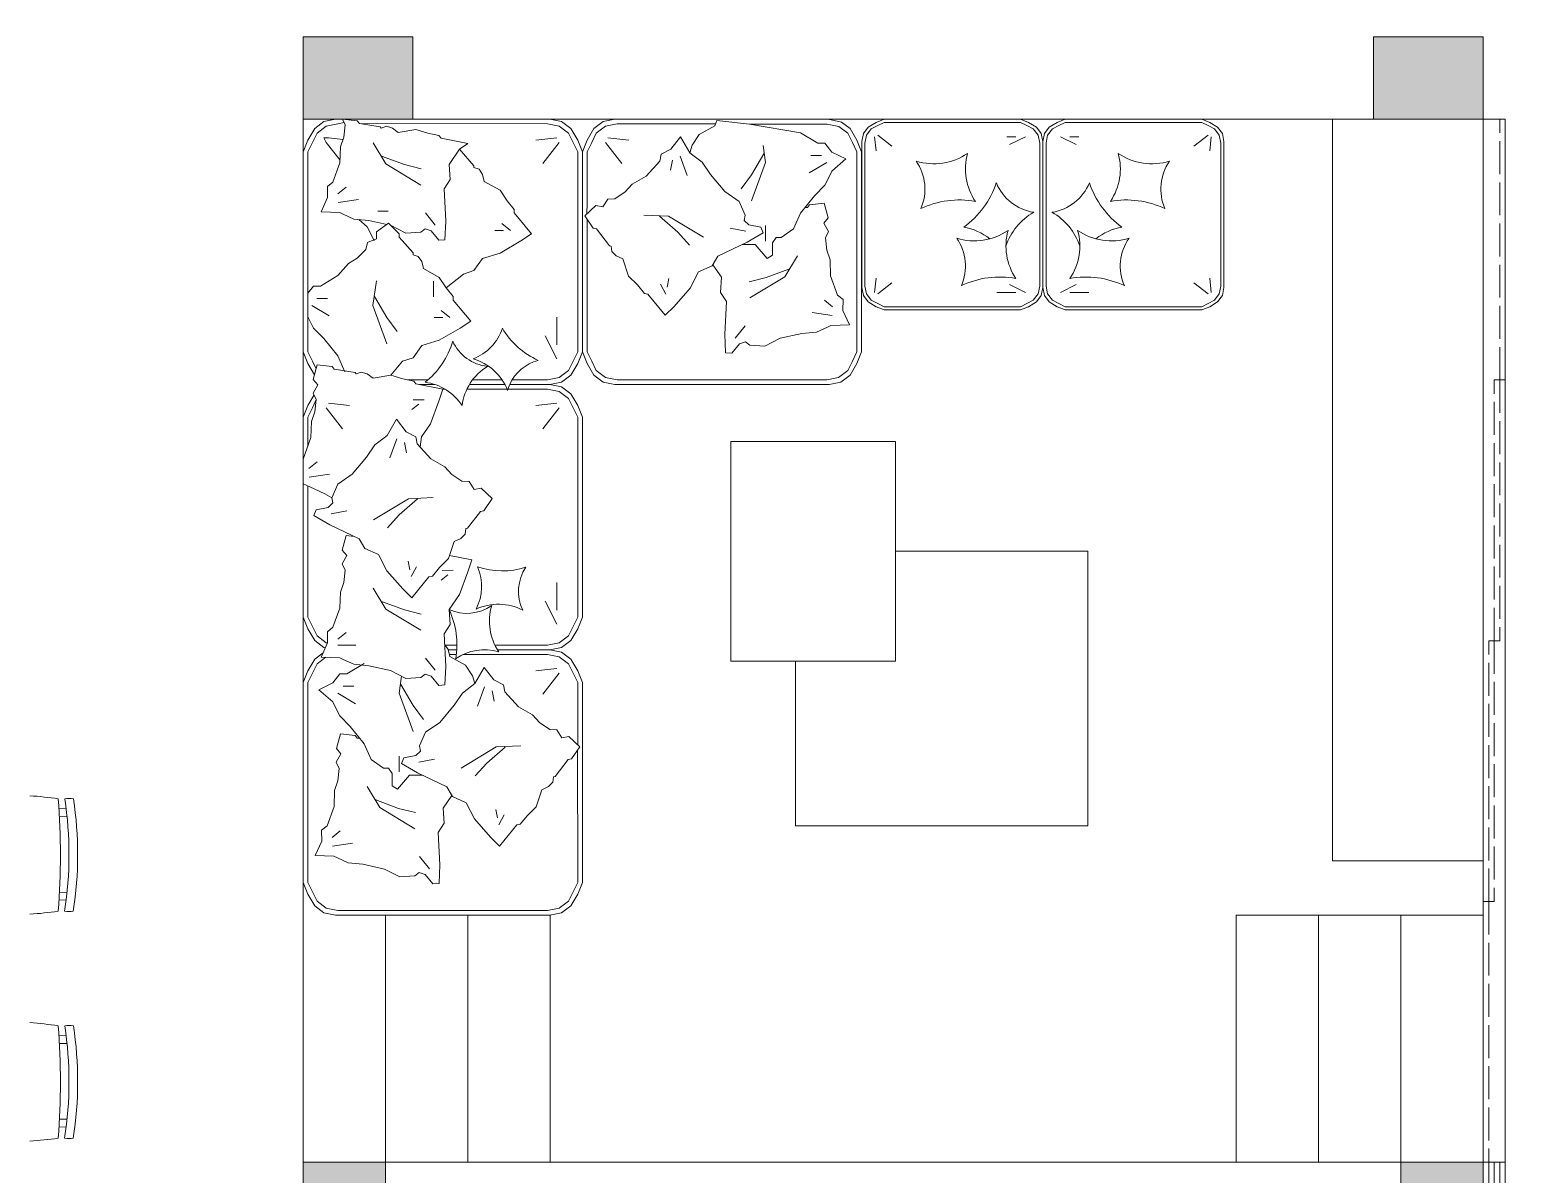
# Model space of a CAD drawing. Header units: millimetres. Extents: x 23333 to 28359, y 14545 to 18213.
# Drawn here: x 24257 to 24803, y 16963 to 17380 of the extents above; entities that cross this region are included whole.
import ezdxf

# ---------------------------------------------------------------- set-up
doc = ezdxf.new("R2010")
doc.units = ezdxf.units.MM
doc.linetypes.add('ACAD_ISO02W100', pattern=[15, 12, -3])
for name, color, linetype, lineweight in [('A-FURN', 9, 'Continuous', 13), ('PROIEZIONI_finissime_fine lines', 251, 'Continuous', 5), ('vetro', 140, 'Continuous', 15), ('Wall', 7, 'Continuous', 20)]:
    doc.layers.add(name, color=color, linetype=linetype, lineweight=lineweight)

msp = doc.modelspace()

# ---------------------------------------------------------------- hatches: boundary and pattern name
at = {"layer": 'Wall', "true_color": 0x636466}
h = msp.add_hatch(color=251, dxfattribs=at)
h.dxf.hatch_style = 1
h.paths.add_polyline_path([(23986.52, 17592.56), (24115.87, 17592.56), (24115.87, 17622.19), (23956.52, 17622.56), (23956.52, 17372.56), (23986.52, 17385.13)])
h.paths.add_polyline_path([(24553.23, 17622.43), (24275.88, 17622.19), (24275.88, 17609.01), (24275.87, 17592.56), (24481.91, 17592.56)])
h.paths.add_polyline_path([(25106.52, 17622.56), (24708.9, 17622.56), (24637.25, 17592.56), (24694.25, 17592.56), (24694.25, 17592.56), (24697.25, 17592.56), (24754.25, 17592.56), (24754.25, 17592.56), (24757.25, 17592.56), (24784.25, 17592.56), (24784.25, 17592.56), (24787.25, 17592.56), (24934.25, 17592.56), (24934.25, 17592.56), (24937.25, 17592.56), (25076.52, 17592.56), (25076.52, 17502.56), (25076.52, 17490.06), (25086.52, 17490.06), (25086.52, 17575.06), (25096.52, 17575.06), (25096.52, 17490.06), (25106.52, 17490.06)])
h.paths.add_polyline_path([(24861.52, 17592.56), (24851.52, 17592.56), (24851.52, 17527.73), (24861.52, 17527.73)], flags=17)
h.paths.add_polyline_path([(25076.52, 17382.56), (24861.52, 17382.56), (24861.52, 17442.73), (24851.52, 17442.73), (24851.52, 17372.56), (25076.52, 17372.56)])
h.paths.add_polyline_path([(25106.52, 17410.06), (25076.52, 17410.06), (25076.52, 17227.56), (25084.02, 17227.56), (25084.02, 17347.56), (25099.02, 17347.56), (25099.02, 17227.56), (25106.52, 17227.56)])
h.paths.add_polyline_path([(25106.52, 17010.06), (25076.52, 17010.06), (25076.52, 16872.56), (25076.52, 16842.56), (25106.52, 16842.56)])
h.paths.add_polyline_path([(24786.52, 16967.56), (24756.52, 16967.56), (24756.52, 16962.56), (24756.52, 16842.56), (24786.52, 16842.56), (24786.52, 16872.56)])
h.paths.add_polyline_path([(24786.52, 17377.56), (24746.52, 17377.56), (24746.52, 17347.56), (24786.52, 17347.56)])
h.paths.add_polyline_path([(24396.52, 17377.56), (24356.52, 17377.56), (24356.52, 17347.56), (24368.39, 17347.56), (24396.52, 17347.56)])
h.paths.add_polyline_path([(24386.52, 16967.56), (24356.52, 16967.56), (24356.52, 16872.56), (24336.52, 16872.56), (24336.52, 16842.56), (24386.52, 16842.56)])
h.paths.add_polyline_path([(23986.52, 16962.56), (23986.52, 17320.08), (23956.52, 17307.52), (23956.52, 16842.56), (24119.02, 16842.56), (24119.02, 16850.06), (23999.02, 16850.06), (23999.02, 16865.06), (24119.02, 16865.06), (24119.02, 16872.56), (23986.52, 16872.56)])

# ---------------------------------------------------------------- linework, layer by layer
at = {"layer": 'A-FURN'}
for p, q in [((24368.39, 17347.56), (24356.52, 17347.56)), ((24360.76, 17344.17), (24364.15, 17346.72)), ((24364.15, 17346.72), (24368.39, 17347.56)), ((24365, 17345.02), (24369.24, 17345.87)), ((24369.24, 17345.87), (24371.48, 17346.32)), ((24371.87, 17345.48), (24370.89, 17347.56)), ((24370.89, 17347.56), (24376.27, 17347)), ((24371.4, 17341), (24371.87, 17345.48)), ((24376.27, 17347), (24377.07, 17346.01)), ((24377.07, 17346.01), (24384.63, 17344.77)), ((24445.55, 17345.87), (24377.07, 17346.01)), ((24446.4, 17347.56), (24417.44, 17347.56)), ((24449.79, 17345.02), (24445.55, 17345.87)), ((24450.64, 17346.72), (24446.4, 17347.56)), ((24454.03, 17344.17), (24450.64, 17346.72)), ((24462.51, 17344.17), (24465.91, 17346.72)), ((24465.91, 17346.72), (24470.15, 17347.56)), ((24466.75, 17345.02), (24470.99, 17345.87)), ((24470.15, 17347.56), (24489.14, 17347.56)), ((24470.15, 17347.56), (24489.14, 17347.56)), ((24470.99, 17345.87), (24506.73, 17345.82)), ((24489.14, 17347.56), (24507.16, 17347.56)), ((24507.28, 17347.14), (24506.56, 17345.16)), ((24519.14, 17345.81), (24507.28, 17347.14)), ((24513.22, 17347.56), (24547.86, 17347.56)), ((24547.52, 17345.71), (24519.14, 17345.81)), ((24537.75, 17342.61), (24519.14, 17345.81)), ((24551.76, 17344.86), (24547.52, 17345.71)), ((24552.72, 17346.48), (24547.86, 17347.56)), ((24555.79, 17344.17), (24552.72, 17346.48)), ((24565.29, 17346.41), (24562.39, 17344.67)), ((24565.29, 17346.41), (24562.39, 17344.67)), ((24568.18, 17347.56), (24565.29, 17346.41)), ((24568.18, 17347.56), (24565.29, 17346.41)), ((24568.18, 17346.41), (24565.87, 17345.25)), ((24568.18, 17346.41), (24565.87, 17345.25)), ((24617.95, 17347.56), (24568.18, 17347.56)), ((24617.95, 17347.56), (24568.18, 17347.56)), ((24617.95, 17346.41), (24568.18, 17346.41)), ((24617.95, 17346.41), (24568.18, 17346.41)), ((24617.95, 17346.41), (24611.37, 17346.41)), ((24617.95, 17346.41), (24611.37, 17346.41)), ((24620.85, 17346.41), (24617.95, 17347.56)), ((24620.85, 17346.41), (24617.95, 17347.56)), ((24620.27, 17345.25), (24617.95, 17346.41)), ((24620.27, 17345.25), (24617.95, 17346.41)), ((24623.74, 17344.67), (24620.85, 17346.41)), ((24623.74, 17344.67), (24620.85, 17346.41)), ((24628.37, 17344.67), (24631.27, 17346.41)), ((24628.37, 17344.67), (24631.27, 17346.41)), ((24631.27, 17346.41), (24634.16, 17347.56)), ((24631.27, 17346.41), (24634.16, 17347.56)), ((24631.84, 17345.25), (24634.16, 17346.41)), ((24631.84, 17345.25), (24634.16, 17346.41)), ((24634.16, 17347.56), (24683.93, 17347.56)), ((24634.16, 17347.56), (24683.93, 17347.56)), ((24634.16, 17346.41), (24640.75, 17346.41)), ((24634.16, 17346.41), (24683.93, 17346.41)), ((24634.16, 17346.41), (24640.75, 17346.41)), ((24634.16, 17346.41), (24683.93, 17346.41)), ((24683.93, 17347.56), (24686.83, 17346.41)), ((24683.93, 17347.56), (24686.83, 17346.41)), ((24683.93, 17346.41), (24686.25, 17345.25)), ((24683.93, 17346.41), (24686.25, 17345.25)), ((24686.83, 17346.41), (24689.72, 17344.67)), ((24686.83, 17346.41), (24689.72, 17344.67)), ((24786.52, 17347.56), (24731.52, 17347.56)), ((24731.52, 17347.56), (24731.52, 17077.4)), ((24358.22, 17339.93), (24360.76, 17344.17)), ((24359.91, 17339.08), (24361.61, 17342.48)), ((24361.61, 17342.48), (24365, 17345.02)), ((24364.09, 17340.73), (24365.85, 17340.78)), ((24365, 17339.08), (24364.09, 17340.73)), ((24365.85, 17340.78), (24371.11, 17340.2)), ((24370.13, 17337.51), (24371.4, 17341)), ((24384.63, 17344.77), (24385.03, 17344.28)), ((24385.03, 17344.28), (24386.92, 17344.99)), ((24386.92, 17344.99), (24389.11, 17344.3)), ((24389.11, 17344.3), (24391.21, 17342.73)), ((24391.21, 17342.73), (24397.66, 17343.86)), ((24397.66, 17343.86), (24402.04, 17342.5)), ((24402.04, 17342.5), (24406.02, 17341.63)), ((24406.83, 17340.64), (24406.02, 17341.63)), ((24406.83, 17340.64), (24416.58, 17338.72)), ((24448.95, 17340.78), (24441.31, 17339.93)), ((24453.19, 17342.48), (24449.79, 17345.02)), ((24454.88, 17339.08), (24453.19, 17342.48)), ((24456.58, 17339.93), (24454.03, 17344.17)), ((24459.97, 17339.93), (24462.51, 17344.17)), ((24461.67, 17339.08), (24463.36, 17342.48)), ((24463.36, 17342.48), (24466.75, 17345.02)), ((24467.6, 17340.78), (24475.23, 17339.93)), ((24500.83, 17341.98), (24498.29, 17338.16)), ((24506.56, 17345.16), (24500.83, 17341.98)), ((24544.11, 17338.79), (24537.75, 17342.61)), ((24554.94, 17342.48), (24551.76, 17344.86)), ((24556.64, 17339.08), (24554.94, 17342.48)), ((24558.33, 17339.93), (24555.79, 17344.17)), ((24560.66, 17342.36), (24560.08, 17339.46)), ((24560.66, 17342.36), (24560.08, 17339.46)), ((24562.39, 17344.67), (24560.66, 17342.36)), ((24562.39, 17344.67), (24560.66, 17342.36)), ((24561.81, 17341.78), (24561.23, 17338.88)), ((24561.81, 17341.78), (24561.23, 17338.88)), ((24563.55, 17344.09), (24561.81, 17341.78)), ((24563.55, 17344.09), (24561.81, 17341.78)), ((24565.87, 17345.25), (24563.55, 17344.09)), ((24565.87, 17345.25), (24563.55, 17344.09)), ((24564.71, 17341.2), (24565.29, 17335.99)), ((24564.71, 17341.2), (24565.29, 17335.99)), ((24565.87, 17341.78), (24571.07, 17337.73)), ((24565.87, 17341.78), (24571.07, 17337.73)), ((24616.22, 17341.2), (24612.93, 17341.2)), ((24616.22, 17341.2), (24612.93, 17341.2)), ((24619.69, 17341.2), (24613.9, 17338.3)), ((24619.69, 17341.2), (24613.9, 17338.3)), ((24622.58, 17344.09), (24620.27, 17345.25)), ((24622.58, 17344.09), (24620.27, 17345.25)), ((24624.32, 17341.78), (24622.58, 17344.09)), ((24624.32, 17341.78), (24622.58, 17344.09)), ((24625.48, 17342.36), (24623.74, 17344.67)), ((24625.48, 17342.36), (24623.74, 17344.67)), ((24624.9, 17338.88), (24624.32, 17341.78)), ((24624.9, 17338.88), (24624.32, 17341.78)), ((24625.48, 17342.36), (24626.06, 17339.46)), ((24625.48, 17342.36), (24626.06, 17339.46)), ((24626.63, 17342.36), (24626.06, 17339.46)), ((24626.63, 17342.36), (24626.06, 17339.46)), ((24626.63, 17342.36), (24628.37, 17344.67)), ((24626.63, 17342.36), (24628.37, 17344.67)), ((24627.21, 17338.88), (24627.79, 17341.78)), ((24627.21, 17338.88), (24627.79, 17341.78)), ((24627.79, 17341.78), (24629.53, 17344.09)), ((24627.79, 17341.78), (24629.53, 17344.09)), ((24629.53, 17344.09), (24631.84, 17345.25)), ((24629.53, 17344.09), (24631.84, 17345.25)), ((24632.42, 17341.2), (24638.21, 17338.3)), ((24632.42, 17341.2), (24638.21, 17338.3)), ((24635.9, 17341.2), (24639.19, 17341.2)), ((24635.9, 17341.2), (24639.19, 17341.2)), ((24686.25, 17341.78), (24681.04, 17337.73)), ((24686.25, 17341.78), (24681.04, 17337.73)), ((24686.25, 17345.25), (24688.56, 17344.09)), ((24686.25, 17345.25), (24688.56, 17344.09)), ((24687.4, 17341.2), (24686.83, 17335.99)), ((24687.4, 17341.2), (24686.83, 17335.99)), ((24688.56, 17344.09), (24690.3, 17341.78)), ((24688.56, 17344.09), (24690.3, 17341.78)), ((24689.72, 17344.67), (24691.46, 17342.36)), ((24689.72, 17344.67), (24691.46, 17342.36)), ((24690.3, 17341.78), (24690.88, 17338.88)), ((24690.3, 17341.78), (24690.88, 17338.88)), ((24691.46, 17342.36), (24692.03, 17339.46)), ((24356.52, 17335.69), (24358.22, 17339.93)), ((24356.52, 17262.77), (24356.52, 17335.69)), ((24358.22, 17335.69), (24359.91, 17339.08)), ((24358.22, 17262.77), (24358.22, 17335.69)), ((24365, 17339.08), (24370, 17332.66)), ((24369.97, 17331.65), (24370.13, 17337.51)), ((24413.48, 17336.61), (24409.74, 17331.11)), ((24413.48, 17336.61), (24416.58, 17338.72)), ((24413.48, 17336.61), (24418.74, 17330.58)), ((24449.79, 17339.08), (24443.86, 17331.45)), ((24456.58, 17335.69), (24454.88, 17339.08)), ((24458.27, 17335.69), (24456.58, 17339.93)), ((24456.58, 17262.77), (24456.58, 17335.69)), ((24458.27, 17335.69), (24459.97, 17339.93)), ((24458.27, 17262.77), (24458.27, 17335.69)), ((24458.27, 17315.64), (24458.27, 17335.69)), ((24459.97, 17335.69), (24461.67, 17339.08)), ((24459.97, 17317.22), (24459.97, 17335.69)), ((24466.75, 17339.08), (24472.69, 17331.45)), ((24498.29, 17338.16), (24497.43, 17335.34)), ((24546.66, 17338.79), (24544.11, 17338.79)), ((24549.21, 17335.61), (24546.66, 17338.79)), ((24554.3, 17333.07), (24549.21, 17335.61)), ((24558.33, 17335.69), (24556.64, 17339.08)), ((24560.03, 17335.69), (24558.33, 17339.93)), ((24558.33, 17262.77), (24558.33, 17335.69)), ((24560.03, 17262.77), (24560.03, 17335.69)), ((24560.08, 17339.46), (24560.08, 17312.84)), ((24560.08, 17339.46), (24560.08, 17312.84)), ((24561.23, 17338.88), (24561.23, 17312.84)), ((24561.23, 17338.88), (24561.23, 17312.84)), ((24624.9, 17312.84), (24624.9, 17338.88)), ((24624.9, 17312.84), (24624.9, 17338.88)), ((24626.06, 17339.46), (24626.06, 17312.84)), ((24626.06, 17339.46), (24626.06, 17312.84)), ((24626.06, 17339.46), (24626.06, 17312.84)), ((24626.06, 17339.46), (24626.06, 17312.84)), ((24627.21, 17312.84), (24627.21, 17338.88)), ((24627.21, 17312.84), (24627.21, 17338.88)), ((24690.88, 17338.88), (24690.88, 17312.84)), ((24690.88, 17338.88), (24690.88, 17312.84)), ((24692.03, 17339.46), (24692.03, 17286.22)), ((24367.43, 17324.67), (24369.97, 17331.65)), ((24409.74, 17331.11), (24410.07, 17325.65)), ((24418.74, 17330.58), (24418.74, 17329.95)), ((24418.74, 17329.95), (24420.65, 17329.31)), ((24420.65, 17329.31), (24421.92, 17327.4)), ((24491.08, 17332.68), (24490.35, 17328.94)), ((24493.94, 17334.07), (24496.47, 17327.09)), ((24547.3, 17331.79), (24540.93, 17327.97)), ((24545.39, 17334.34), (24541.57, 17334.34)), ((24549.21, 17328.61), (24554.3, 17333.07)), ((24365.45, 17323.07), (24367.43, 17324.67)), ((24410.07, 17325.65), (24407.91, 17322.25)), ((24421.92, 17327.4), (24422.56, 17324.85)), ((24422.56, 17324.85), (24428.28, 17321.67)), ((24546.66, 17323.52), (24548.57, 17327.34)), ((24548.57, 17327.34), (24549.21, 17328.61)), ((24363.13, 17313.81), (24365.48, 17318.99)), ((24365.48, 17318.99), (24365.45, 17323.07)), ((24369.25, 17320.41), (24372.22, 17322.81)), ((24369.37, 17317.23), (24376.72, 17318.27)), ((24407.91, 17322.25), (24408.48, 17310.43)), ((24428.28, 17321.67), (24430.83, 17317.85)), ((24537.75, 17313.33), (24542.84, 17319.7)), ((24542.84, 17319.7), (24546.66, 17323.52)), ((24369.89, 17313.55), (24363.13, 17313.81)), ((24371.19, 17312.97), (24369.89, 17313.55)), ((24375.08, 17311.2), (24371.19, 17312.97)), ((24383.73, 17314.03), (24387.55, 17314.03)), ((24404.71, 17309.01), (24401.11, 17313.46)), ((24430.83, 17317.85), (24433.38, 17314.67)), ((24433.38, 17314.67), (24433.38, 17313.4)), ((24433.38, 17313.4), (24439.74, 17305.76)), ((24458.27, 17316.06), (24458.27, 17267.43)), ((24459.97, 17317.22), (24459.87, 17312.93)), ((24535.2, 17307.6), (24537.75, 17313.33)), ((24540.26, 17315.4), (24539.4, 17315.4)), ((24541.06, 17316.39), (24540.26, 17315.4)), ((24546.43, 17316.95), (24541.06, 17316.39)), ((24547.89, 17311.67), (24546.43, 17316.95)), ((24560.08, 17286.22), (24560.08, 17312.84)), ((24561.23, 17286.79), (24561.23, 17312.84)), ((24561.23, 17286.79), (24561.23, 17312.84)), ((24624.9, 17312.84), (24624.9, 17286.79)), ((24624.9, 17312.84), (24624.9, 17286.79)), ((24626.06, 17286.22), (24626.06, 17312.84)), ((24626.06, 17286.22), (24626.06, 17312.84)), ((24626.06, 17286.22), (24626.06, 17312.84)), ((24626.06, 17286.22), (24626.06, 17312.84)), ((24627.21, 17312.84), (24627.21, 17286.79)), ((24627.21, 17312.84), (24627.21, 17286.79)), ((24690.88, 17286.79), (24690.88, 17312.84)), ((24690.88, 17286.79), (24690.88, 17312.84)), ((24380.45, 17310.64), (24375.08, 17311.2)), ((24379.91, 17308.3), (24376.8, 17311.02)), ((24380.55, 17307.03), (24379.91, 17308.3)), ((24387.03, 17309.21), (24380.45, 17310.64)), ((24383.23, 17306.49), (24387.68, 17309.67)), ((24387.68, 17309.67), (24391.5, 17305.85)), ((24394, 17306.06), (24388.41, 17308.9)), ((24400.95, 17307.59), (24399.46, 17306.39)), ((24403.14, 17306.91), (24400.95, 17307.59)), ((24408.48, 17310.43), (24408.23, 17303.67)), ((24432.1, 17307.03), (24428.92, 17309.58)), ((24459.97, 17264.35), (24460.02, 17311.12)), ((24517.79, 17306.72), (24512.17, 17307.82)), ((24525.02, 17303.15), (24525.02, 17308.88)), ((24530.75, 17304.42), (24535.2, 17307.6)), ((24546.29, 17309.69), (24547.89, 17311.67)), ((24547.96, 17306.7), (24546.29, 17309.69)), ((24379.41, 17300.12), (24380.04, 17302.67)), ((24380.04, 17302.67), (24383.23, 17303.94)), ((24382.46, 17303.21), (24380.55, 17307.03)), ((24383.23, 17303.94), (24383.23, 17306.49)), ((24391.5, 17305.85), (24391.5, 17304.58)), ((24391.5, 17304.58), (24396.59, 17298.85)), ((24399.46, 17306.39), (24394, 17306.06)), ((24405.94, 17303.45), (24403.14, 17306.91)), ((24408.23, 17303.67), (24405.94, 17303.45)), ((24429.56, 17307.03), (24426.37, 17307.03)), ((24435.92, 17303.21), (24428.28, 17298.76)), ((24439.74, 17305.76), (24435.92, 17303.21)), ((24518.31, 17301.88), (24516.5, 17301.88)), ((24521.2, 17301.88), (24518.31, 17301.88)), ((24521.2, 17301.88), (24525.66, 17296.78)), ((24527.57, 17302.51), (24528.84, 17304.42)), ((24527.57, 17298.06), (24527.57, 17302.51)), ((24528.84, 17304.42), (24530.75, 17304.42)), ((24546.85, 17304.32), (24547.96, 17306.7)), ((24547.31, 17299.84), (24546.85, 17304.32)), ((24373.04, 17295.03), (24376.22, 17296.94)), ((24376.22, 17296.94), (24379.41, 17300.12)), ((24396.59, 17298.85), (24396.59, 17298.21)), ((24396.59, 17298.21), (24398.5, 17297.58)), ((24398.5, 17297.58), (24399.78, 17295.67)), ((24421.92, 17296.85), (24418.74, 17292.39)), ((24428.28, 17298.76), (24421.92, 17296.85)), ((24525.66, 17296.78), (24527.57, 17298.06)), ((24548.58, 17296.35), (24547.31, 17299.84)), ((24548.74, 17290.49), (24548.58, 17296.35)), ((24369.22, 17290.58), (24373.04, 17295.03)), ((24399.78, 17295.67), (24400.41, 17293.12)), ((24400.41, 17293.12), (24406.14, 17289.94)), ((24414.92, 17291.12), (24408.69, 17286.12)), ((24418.74, 17292.39), (24414.92, 17291.12)), ((24505.83, 17294.57), (24508.98, 17289.96)), ((24358.22, 17284.14), (24360.31, 17286.76)), ((24360.31, 17286.76), (24362.86, 17286.76)), ((24362.86, 17286.76), (24369.22, 17290.58)), ((24404.1, 17282.84), (24404.1, 17288.57)), ((24406.14, 17289.94), (24408.69, 17286.12)), ((24408.69, 17286.12), (24411.23, 17282.94)), ((24488.69, 17283.86), (24486.8, 17287.48)), ((24489.17, 17286.36), (24489.78, 17289.49)), ((24508.98, 17289.96), (24508.64, 17284.49)), ((24551.28, 17283.51), (24548.74, 17290.49)), ((24560.66, 17283.32), (24560.08, 17286.22)), ((24560.66, 17283.32), (24560.08, 17286.22)), ((24561.81, 17283.9), (24561.23, 17286.79)), ((24561.81, 17283.9), (24561.23, 17286.79)), ((24564.71, 17284.48), (24565.29, 17289.69)), ((24564.71, 17284.48), (24565.29, 17289.69)), ((24565.87, 17283.9), (24571.07, 17287.95)), ((24565.87, 17283.9), (24571.07, 17287.95)), ((24619.69, 17284.48), (24613.9, 17287.37)), ((24619.69, 17284.48), (24613.9, 17287.37)), ((24624.9, 17286.79), (24624.32, 17283.9)), ((24624.9, 17286.79), (24624.32, 17283.9)), ((24625.48, 17283.32), (24626.06, 17286.22)), ((24625.48, 17283.32), (24626.06, 17286.22)), ((24626.63, 17283.32), (24626.06, 17286.22)), ((24626.63, 17283.32), (24626.06, 17286.22)), ((24627.21, 17286.79), (24627.79, 17283.9)), ((24627.21, 17286.79), (24627.79, 17283.9)), ((24632.42, 17284.48), (24638.21, 17287.37)), ((24632.42, 17284.48), (24638.21, 17287.37)), ((24686.25, 17283.9), (24681.04, 17287.95)), ((24686.25, 17283.9), (24681.04, 17287.95)), ((24687.4, 17284.48), (24686.83, 17289.69)), ((24687.4, 17284.48), (24686.83, 17289.69)), ((24690.3, 17283.9), (24690.88, 17286.79)), ((24690.3, 17283.9), (24690.88, 17286.79)), ((24691.46, 17283.32), (24692.03, 17286.22)), ((24361.58, 17282.3), (24365.4, 17282.3)), ((24411.23, 17282.94), (24411.23, 17281.66)), ((24411.23, 17281.66), (24417.6, 17274.03)), ((24508.64, 17284.49), (24510.81, 17281.1)), ((24510.81, 17281.1), (24510.23, 17269.27)), ((24549.46, 17279.25), (24546.5, 17281.66)), ((24553.26, 17281.91), (24551.28, 17283.51)), ((24553.23, 17277.83), (24553.26, 17281.91)), ((24562.39, 17281.01), (24560.66, 17283.32)), ((24562.39, 17281.01), (24560.66, 17283.32)), ((24563.55, 17281.59), (24561.81, 17283.9)), ((24563.55, 17281.59), (24561.81, 17283.9)), ((24565.29, 17279.27), (24562.39, 17281.01)), ((24565.29, 17279.27), (24562.39, 17281.01)), ((24565.87, 17280.43), (24563.55, 17281.59)), ((24565.87, 17280.43), (24563.55, 17281.59)), ((24568.18, 17279.27), (24565.87, 17280.43)), ((24568.18, 17279.27), (24565.87, 17280.43)), ((24616.22, 17284.48), (24609.27, 17284.48)), ((24616.22, 17284.48), (24609.27, 17284.48)), ((24620.27, 17280.43), (24617.95, 17279.27)), ((24620.27, 17280.43), (24617.95, 17279.27)), ((24622.58, 17281.59), (24620.27, 17280.43)), ((24622.58, 17281.59), (24620.27, 17280.43)), ((24623.74, 17281.01), (24620.85, 17279.27)), ((24623.74, 17281.01), (24620.85, 17279.27)), ((24624.32, 17283.9), (24622.58, 17281.59)), ((24624.32, 17283.9), (24622.58, 17281.59)), ((24625.48, 17283.32), (24623.74, 17281.01)), ((24625.48, 17283.32), (24623.74, 17281.01)), ((24626.63, 17283.32), (24628.37, 17281.01)), ((24626.63, 17283.32), (24628.37, 17281.01)), ((24627.79, 17283.9), (24629.53, 17281.59)), ((24627.79, 17283.9), (24629.53, 17281.59)), ((24628.37, 17281.01), (24631.27, 17279.27)), ((24628.37, 17281.01), (24631.27, 17279.27)), ((24629.53, 17281.59), (24631.84, 17280.43)), ((24629.53, 17281.59), (24631.84, 17280.43)), ((24631.84, 17280.43), (24634.16, 17279.27)), ((24631.84, 17280.43), (24634.16, 17279.27)), ((24635.9, 17284.48), (24642.84, 17284.48)), ((24635.9, 17284.48), (24642.84, 17284.48)), ((24683.93, 17279.27), (24686.25, 17280.43)), ((24683.93, 17279.27), (24686.25, 17280.43)), ((24686.25, 17280.43), (24688.56, 17281.59)), ((24686.25, 17280.43), (24688.56, 17281.59)), ((24686.83, 17279.27), (24689.72, 17281.01)), ((24686.83, 17279.27), (24689.72, 17281.01)), ((24688.56, 17281.59), (24690.3, 17283.9)), ((24688.56, 17281.59), (24690.3, 17283.9)), ((24689.72, 17281.01), (24691.46, 17283.32)), ((24689.72, 17281.01), (24691.46, 17283.32)), ((24358.4, 17275.3), (24358.22, 17275.67)), ((24360.31, 17271.48), (24358.4, 17275.3)), ((24359.68, 17279.75), (24366.04, 17275.94)), ((24407.41, 17275.3), (24404.23, 17275.3)), ((24409.96, 17275.3), (24406.78, 17277.84)), ((24448.95, 17265.31), (24448.95, 17275.49)), ((24549.34, 17276.07), (24541.99, 17277.11)), ((24555.58, 17272.65), (24553.23, 17277.83)), ((24568.18, 17278.11), (24565.29, 17279.27)), ((24568.18, 17278.11), (24565.29, 17279.27)), ((24617.95, 17279.27), (24568.18, 17279.27)), ((24617.95, 17279.27), (24568.18, 17279.27)), ((24617.95, 17278.11), (24568.18, 17278.11)), ((24617.95, 17278.11), (24568.18, 17278.11)), ((24617.95, 17278.11), (24568.18, 17278.11)), ((24617.95, 17278.11), (24568.18, 17278.11)), ((24620.85, 17279.27), (24617.95, 17278.11)), ((24620.85, 17279.27), (24617.95, 17278.11)), ((24631.27, 17279.27), (24634.16, 17278.11)), ((24631.27, 17279.27), (24634.16, 17278.11)), ((24634.16, 17279.27), (24683.93, 17279.27)), ((24634.16, 17279.27), (24683.93, 17279.27)), ((24634.16, 17278.11), (24683.93, 17278.11)), ((24634.16, 17278.11), (24683.93, 17278.11)), ((24634.16, 17278.11), (24683.93, 17278.11)), ((24634.16, 17278.11), (24683.93, 17278.11)), ((24683.93, 17278.11), (24686.83, 17279.27)), ((24683.93, 17278.11), (24686.83, 17279.27)), ((24364.13, 17267.66), (24360.31, 17271.48)), ((24413.78, 17271.48), (24406.14, 17267.02)), ((24417.6, 17274.03), (24413.78, 17271.48)), ((24510.23, 17269.27), (24510.48, 17262.51)), ((24514, 17267.85), (24517.61, 17272.3)), ((24530.3, 17267.75), (24538.27, 17269.48)), ((24538.27, 17269.48), (24543.64, 17270.04)), ((24543.64, 17270.04), (24547.53, 17271.81)), ((24547.53, 17271.81), (24548.82, 17272.4)), ((24548.82, 17272.4), (24555.58, 17272.65)), ((24369.22, 17261.3), (24364.13, 17267.66)), ((24399.78, 17265.11), (24396.59, 17260.66)), ((24406.14, 17267.02), (24399.78, 17265.11)), ((24448.95, 17260.22), (24444.71, 17268.7)), ((24458.27, 17267.43), (24458.27, 17263.19)), ((24459.97, 17262.77), (24459.97, 17264.35)), ((24512.77, 17262.29), (24515.58, 17265.76)), ((24515.58, 17265.76), (24517.77, 17266.44)), ((24517.77, 17266.44), (24519.25, 17265.23)), ((24519.25, 17265.23), (24524.72, 17264.9)), ((24524.72, 17264.9), (24530.3, 17267.75)), ((24358.22, 17258.53), (24356.52, 17262.77)), ((24359.91, 17259.38), (24358.22, 17262.77)), ((24360.7, 17254.39), (24358.22, 17258.53)), ((24361.31, 17256.59), (24359.91, 17259.38)), ((24371.77, 17255.57), (24369.22, 17261.3)), ((24392.77, 17259.39), (24388.48, 17254.35)), ((24396.59, 17260.66), (24392.77, 17259.39)), ((24453.19, 17255.99), (24454.88, 17259.38)), ((24454.03, 17254.29), (24456.58, 17258.53)), ((24454.88, 17259.38), (24456.58, 17262.77)), ((24456.58, 17258.53), (24458.27, 17262.77)), ((24459.97, 17258.53), (24458.27, 17262.77)), ((24461.67, 17259.38), (24459.97, 17262.77)), ((24462.51, 17254.29), (24459.97, 17258.53)), ((24463.36, 17255.99), (24461.67, 17259.38)), ((24510.48, 17262.51), (24512.77, 17262.29)), ((24554.94, 17255.99), (24556.64, 17259.38)), ((24555.79, 17254.29), (24558.33, 17258.53)), ((24556.64, 17259.38), (24558.33, 17262.77)), ((24558.33, 17258.53), (24560.03, 17262.77)), ((24360.25, 17252.77), (24361.71, 17258.05)), ((24361.86, 17250.79), (24360.25, 17252.77)), ((24361.71, 17258.05), (24367.08, 17257.48)), ((24367.08, 17257.48), (24367.88, 17256.5)), ((24367.88, 17256.5), (24375.45, 17255.25)), ((24375.45, 17255.25), (24375.85, 17254.76)), ((24375.85, 17254.76), (24377.73, 17255.47)), ((24377.73, 17255.47), (24379.92, 17254.79)), ((24379.92, 17254.79), (24382.02, 17253.21)), ((24382.02, 17253.21), (24388.48, 17254.35)), ((24388.48, 17254.35), (24392.86, 17252.98)), ((24392.86, 17252.98), (24396.84, 17252.11)), ((24445.55, 17252.59), (24449.79, 17253.44)), ((24449.79, 17253.44), (24453.19, 17255.99)), ((24450.64, 17251.75), (24454.03, 17254.29)), ((24465.91, 17251.75), (24462.51, 17254.29)), ((24466.75, 17253.44), (24463.36, 17255.99)), ((24470.99, 17252.59), (24466.75, 17253.44)), ((24547.31, 17252.59), (24551.55, 17253.44)), ((24551.55, 17253.44), (24554.94, 17255.99)), ((24552.4, 17251.75), (24555.79, 17254.29)), ((24360.19, 17247.8), (24361.86, 17250.79)), ((24361.3, 17245.42), (24360.19, 17247.8)), ((24394.64, 17252.59), (24402.04, 17252.59)), ((24396.84, 17252.11), (24397.64, 17251.13)), ((24397.64, 17251.13), (24407.4, 17249.2)), ((24404.58, 17250.9), (24398.8, 17250.9)), ((24407.4, 17249.2), (24406.03, 17244.82)), ((24408.27, 17249.2), (24407.4, 17249.2)), ((24445.55, 17249.2), (24416.21, 17249.2)), ((24430.04, 17250.9), (24417.12, 17250.9)), ((24430.04, 17250.9), (24417.12, 17250.9)), ((24418.27, 17252.59), (24429, 17252.59)), ((24446.4, 17250.9), (24431.81, 17250.9)), ((24444.71, 17250.9), (24431.81, 17250.9)), ((24432.7, 17252.59), (24445.55, 17252.59)), ((24449.79, 17248.35), (24445.55, 17249.2)), ((24450.64, 17251.75), (24446.4, 17250.9)), ((24450.64, 17250.05), (24446.4, 17250.9)), ((24453.19, 17245.81), (24449.79, 17248.35)), ((24454.03, 17247.51), (24450.64, 17250.05)), ((24456.58, 17243.27), (24454.03, 17247.51)), ((24465.91, 17251.75), (24470.15, 17250.9)), ((24548.16, 17250.9), (24470.15, 17250.9)), ((24509.15, 17252.59), (24470.99, 17252.59)), ((24509.15, 17252.59), (24547.31, 17252.59)), ((24552.4, 17251.75), (24548.16, 17250.9)), ((24356.52, 17239.03), (24358.22, 17243.27)), ((24358.22, 17243.27), (24360.51, 17247.1)), ((24358.22, 17239.03), (24359.91, 17242.42)), ((24359.91, 17242.42), (24361.3, 17245.42)), ((24360.83, 17240.94), (24361.3, 17245.42)), ((24365, 17242.42), (24370.93, 17234.79)), ((24365.85, 17244.11), (24373.48, 17243.27)), ((24398.68, 17243.78), (24396.21, 17241.77)), ((24400.66, 17245.38), (24396.59, 17245.35)), ((24406.03, 17244.82), (24402.91, 17236.55)), ((24448.95, 17244.11), (24441.31, 17243.27)), ((24449.79, 17242.42), (24443.86, 17234.79)), ((24454.88, 17242.42), (24453.19, 17245.81)), ((24456.58, 17239.03), (24454.88, 17242.42)), ((24458.27, 17239.03), (24456.58, 17243.27)), ((24356.52, 17166.1), (24356.52, 17239.03)), ((24358.22, 17228.33), (24358.22, 17239.03)), ((24359.4, 17231.59), (24359.56, 17237.45)), ((24359.56, 17237.45), (24360.83, 17240.94)), ((24402.91, 17236.55), (24399.7, 17231.84)), ((24456.58, 17166.1), (24456.58, 17239.03)), ((24458.27, 17166.1), (24458.27, 17239.03)), ((24356.52, 17223.67), (24359.4, 17231.59)), ((24390.65, 17231.12), (24388.12, 17224.15)), ((24399.7, 17231.84), (24399.17, 17228.2)), ((24393.52, 17229.74), (24394.25, 17225.99)), ((24512.42, 17230.17), (24512.42, 17150.17)), ((24572.42, 17230.17), (24512.42, 17230.17)), ((24572.42, 17150.17), (24572.42, 17230.17)), ((24358.68, 17220.35), (24361.64, 17222.76)), ((24360.62, 17212.91), (24356.52, 17214.76)), ((24358.8, 17217.17), (24366.15, 17218.21)), ((24358.22, 17166.1), (24358.22, 17214)), ((24364.5, 17211.14), (24360.62, 17212.91)), ((24364.5, 17211.14), (24366.96, 17209.64)), ((24366.81, 17203.77), (24372.43, 17204.87)), ((24370.82, 17190.61), (24372.28, 17195.89)), ((24372.28, 17195.89), (24375.2, 17195.59)), ((24370.76, 17185.64), (24372.43, 17188.64)), ((24372.43, 17188.64), (24370.82, 17190.61)), ((24409.92, 17188.63), (24417.97, 17187.05)), ((24572.42, 17190.17), (24642.42, 17190.17)), ((24642.42, 17190.17), (24642.42, 17090.17)), ((24371.87, 17183.26), (24370.76, 17185.64)), ((24371.4, 17178.79), (24371.87, 17183.26)), ((24395.42, 17183.42), (24394.81, 17186.54)), ((24395.91, 17180.92), (24397.8, 17184.53)), ((24409.26, 17181.62), (24406.78, 17179.62)), ((24411.23, 17183.23), (24407.16, 17183.2)), ((24416.61, 17182.66), (24413.48, 17174.39)), ((24417.97, 17187.05), (24416.61, 17182.66)), ((24370.13, 17175.3), (24371.4, 17178.79)), ((24448.95, 17168.65), (24448.95, 17178.82)), ((24369.97, 17169.43), (24370.13, 17175.3)), ((24413.48, 17174.39), (24409.74, 17168.9)), ((24448.95, 17163.56), (24444.71, 17172.04)), ((24358.22, 17161.86), (24356.52, 17166.1)), ((24359.91, 17162.71), (24358.22, 17166.1)), ((24367.43, 17162.46), (24369.97, 17169.43)), ((24409.74, 17168.9), (24410.07, 17163.44)), ((24454.88, 17162.71), (24456.58, 17166.1)), ((24456.58, 17161.86), (24458.27, 17166.1)), ((24360.76, 17157.62), (24358.22, 17161.86)), ((24361.61, 17159.32), (24359.91, 17162.71)), ((24365.45, 17160.85), (24367.43, 17162.46)), ((24365.48, 17156.78), (24365.45, 17160.85)), ((24369.25, 17158.2), (24372.22, 17160.6)), ((24410.07, 17163.44), (24407.91, 17160.04)), ((24407.91, 17160.04), (24408.48, 17148.22)), ((24453.19, 17159.32), (24454.88, 17162.71)), ((24454.03, 17157.62), (24456.58, 17161.86)), ((24364.15, 17155.08), (24360.76, 17157.62)), ((24365, 17156.77), (24361.61, 17159.32)), ((24363.13, 17151.59), (24365.48, 17156.78)), ((24364.15, 17155.08), (24364.66, 17154.98)), ((24365.44, 17156.69), (24365, 17156.77)), ((24375.8, 17155.93), (24369.24, 17155.93)), ((24408.08, 17156.28), (24409.35, 17154.37)), ((24408.31, 17155.93), (24412.57, 17155.93)), ((24409.35, 17154.37), (24409.99, 17151.83)), ((24426.46, 17155.93), (24445.55, 17155.93)), ((24445.55, 17155.93), (24449.79, 17156.77)), ((24450.64, 17155.08), (24446.4, 17154.23)), ((24449.79, 17156.77), (24453.19, 17159.32)), ((24450.64, 17155.08), (24454.03, 17157.62)), ((24358.22, 17146.6), (24360.76, 17150.84)), ((24359.91, 17145.75), (24361.61, 17149.14)), ((24360.76, 17150.84), (24363.83, 17153.14)), ((24361.61, 17149.14), (24364.79, 17151.53)), ((24369.89, 17151.34), (24363.13, 17151.59)), ((24371.19, 17150.75), (24369.89, 17151.34)), ((24375.08, 17148.99), (24371.19, 17150.75)), ((24372.43, 17145.46), (24378.8, 17149.28)), ((24380.45, 17148.43), (24375.08, 17148.99)), ((24404.71, 17146.8), (24401.11, 17151.25)), ((24412.51, 17154.23), (24409.39, 17154.23)), ((24412.51, 17154.23), (24409.39, 17154.23)), ((24412.35, 17152.53), (24409.81, 17152.53)), ((24409.99, 17151.83), (24415.72, 17148.64)), ((24445.55, 17152.53), (24414.76, 17152.53)), ((24446.4, 17154.23), (24427.41, 17154.23)), ((24446.4, 17154.23), (24427.41, 17154.23)), ((24449.79, 17151.69), (24445.55, 17152.53)), ((24450.64, 17153.38), (24446.4, 17154.23)), ((24453.19, 17149.14), (24449.79, 17151.69)), ((24454.03, 17150.84), (24450.64, 17153.38)), ((24454.88, 17145.75), (24453.19, 17149.14)), ((24456.58, 17146.6), (24454.03, 17150.84)), ((24512.42, 17150.17), (24572.42, 17150.17)), ((24535.95, 17090.17), (24535.95, 17150.17)), ((24356.52, 17142.36), (24358.22, 17146.6)), ((24358.22, 17142.36), (24359.91, 17145.75)), ((24367.34, 17142.28), (24369.89, 17145.46)), ((24369.89, 17145.46), (24372.43, 17145.46)), ((24388.41, 17146.69), (24380.45, 17148.43)), ((24394, 17143.84), (24388.41, 17146.69)), ((24399.46, 17144.18), (24394, 17143.84)), ((24400.95, 17145.38), (24399.46, 17144.18)), ((24403.14, 17144.7), (24400.95, 17145.38)), ((24405.94, 17141.24), (24403.14, 17144.7)), ((24408.48, 17148.22), (24408.23, 17141.45)), ((24415.72, 17148.64), (24418.26, 17144.82)), ((24418.26, 17144.82), (24419.12, 17142)), ((24448.95, 17147.45), (24441.31, 17146.6)), ((24449.79, 17145.75), (24443.86, 17138.12)), ((24456.58, 17142.36), (24454.88, 17145.75)), ((24458.27, 17142.36), (24456.58, 17146.6)), ((24356.52, 17069.44), (24356.52, 17142.36)), ((24358.22, 17069.44), (24358.22, 17142.36)), ((24362.25, 17139.73), (24367.34, 17142.28)), ((24367.34, 17135.28), (24362.25, 17139.73)), ((24369.25, 17138.46), (24375.62, 17134.64)), ((24371.16, 17141), (24374.98, 17141)), ((24408.23, 17141.45), (24405.94, 17141.24)), ((24422.61, 17140.74), (24420.08, 17133.76)), ((24425.47, 17139.35), (24426.2, 17135.6)), ((24456.58, 17123.89), (24456.58, 17142.36)), ((24458.27, 17122.31), (24458.27, 17142.36)), ((24367.98, 17134), (24367.34, 17135.28)), ((24369.89, 17130.18), (24367.98, 17134)), ((24373.71, 17126.37), (24369.89, 17130.18)), ((24368.66, 17118.33), (24370.12, 17123.61)), ((24370.12, 17123.61), (24375.49, 17123.05)), ((24378.8, 17120), (24373.71, 17126.37)), ((24375.49, 17123.05), (24376.29, 17122.06)), ((24376.29, 17122.06), (24377.15, 17122.06)), ((24456.58, 17123.89), (24456.68, 17119.6)), ((24458.27, 17122.31), (24458.27, 17073.68)), ((24368.59, 17113.36), (24370.26, 17116.36)), ((24370.26, 17116.36), (24368.66, 17118.33)), ((24381.34, 17114.27), (24378.8, 17120)), ((24456.58, 17071.02), (24456.53, 17117.79)), ((24369.7, 17110.99), (24368.59, 17113.36)), ((24369.23, 17106.51), (24369.7, 17110.99)), ((24385.8, 17111.09), (24381.34, 17114.27)), ((24387.71, 17111.09), (24385.8, 17111.09)), ((24388.98, 17109.18), (24387.71, 17111.09)), ((24391.53, 17109.82), (24391.53, 17115.54)), ((24398.76, 17113.39), (24404.38, 17114.48)), ((24367.96, 17103.02), (24369.23, 17106.51)), ((24388.98, 17104.72), (24388.98, 17109.18)), ((24395.35, 17108.54), (24390.89, 17103.45)), ((24395.35, 17108.54), (24398.24, 17108.54)), ((24398.24, 17108.54), (24400.05, 17108.54)), ((24367.8, 17097.15), (24367.96, 17103.02)), ((24390.89, 17103.45), (24388.98, 17104.72)), ((24410.71, 17101.24), (24407.57, 17096.62)), ((24270.22, 17096.34), (24267.6, 17096.41)), ((24365.27, 17090.18), (24367.8, 17097.15)), ((24407.57, 17096.62), (24407.91, 17091.16)), ((24427.38, 17093.03), (24426.77, 17096.15)), ((24270.56, 17093.47), (24267.77, 17093.55)), ((24363.29, 17088.58), (24365.27, 17090.18)), ((24407.91, 17091.16), (24405.74, 17087.76)), ((24427.86, 17090.53), (24429.75, 17094.14)), ((24642.42, 17090.17), (24535.95, 17090.17)), ((24360.96, 17079.32), (24363.32, 17084.5)), ((24363.32, 17084.5), (24363.29, 17088.58)), ((24367.08, 17085.92), (24370.05, 17088.32)), ((24367.2, 17082.74), (24374.55, 17083.78)), ((24405.74, 17087.76), (24406.32, 17075.94)), ((24367.73, 17079.06), (24360.96, 17079.32)), ((24369.02, 17078.47), (24367.73, 17079.06)), ((24372.91, 17076.71), (24369.02, 17078.47)), ((24402.55, 17074.52), (24398.94, 17078.97)), ((24378.28, 17076.15), (24372.91, 17076.71)), ((24386.25, 17074.41), (24378.28, 17076.15)), ((24391.83, 17071.57), (24386.25, 17074.41)), ((24398.78, 17073.1), (24397.3, 17071.9)), ((24400.97, 17072.42), (24398.78, 17073.1)), ((24403.78, 17068.96), (24400.97, 17072.42)), ((24406.32, 17075.94), (24406.06, 17069.18)), ((24458.27, 17073.68), (24458.27, 17069.44)), ((24786.52, 17077.4), (24731.52, 17077.4)), ((24358.22, 17065.2), (24356.52, 17069.44)), ((24359.91, 17066.04), (24358.22, 17069.44)), ((24397.3, 17071.9), (24391.83, 17071.57)), ((24406.06, 17069.18), (24403.78, 17068.96)), ((24454.88, 17066.04), (24456.58, 17069.44)), ((24456.58, 17069.44), (24456.58, 17071.02)), ((24456.58, 17065.2), (24458.27, 17069.44)), ((24267.59, 17063.05), (24270.22, 17063.14)), ((24267.74, 17065.91), (24270.56, 17065.99)), ((24360.76, 17060.96), (24358.22, 17065.2)), ((24361.61, 17062.65), (24359.91, 17066.04)), ((24365, 17060.11), (24361.61, 17062.65)), ((24449.79, 17060.11), (24453.19, 17062.65)), ((24453.19, 17062.65), (24454.88, 17066.04)), ((24454.03, 17060.96), (24456.58, 17065.2)), ((24364.15, 17058.41), (24360.76, 17060.96)), ((24364.15, 17058.41), (24368.39, 17057.56)), ((24369.24, 17059.26), (24365, 17060.11)), ((24368.39, 17057.56), (24446.4, 17057.56)), ((24407.4, 17059.26), (24369.24, 17059.26)), ((24386.52, 17057.56), (24386.52, 16967.56)), ((24407.4, 17059.26), (24445.55, 17059.26)), ((24416.52, 17057.56), (24416.52, 16967.56)), ((24445.55, 17059.26), (24449.79, 17060.11)), ((24450.64, 17058.41), (24446.4, 17057.56)), ((24446.52, 17057.56), (24446.52, 16967.56)), ((24450.64, 17058.41), (24454.03, 17060.96)), ((24786.52, 17057.56), (24696.52, 17057.56)), ((24696.52, 17057.56), (24696.52, 16967.56)), ((24726.52, 17057.56), (24726.52, 16967.56)), ((24756.52, 17057.56), (24756.52, 16967.56)), ((24270.22, 17013.67), (24267.6, 17013.74)), ((24270.56, 17010.8), (24267.77, 17010.88)), ((24267.59, 16980.38), (24270.22, 16980.47)), ((24267.74, 16983.24), (24270.56, 16983.32))]:
    msp.add_line(p, q, dxfattribs=at)
for points in [[(24470.64, 17297.76), (24473.02, 17296.65), (24475.05, 17290.42), (24478.31, 17287.19), (24480.94, 17284.08), (24482.19, 17283.83), (24488.47, 17276.12), (24491.7, 17279.38), (24497.54, 17286.03), (24500.63, 17291.91), (24505.61, 17294.18), (24507.59, 17297.68), (24518.31, 17302.73), (24524.16, 17306.13), (24523.27, 17308.24), (24518.9, 17309.1), (24517.27, 17310.71), (24517.64, 17312.59), (24515.37, 17317.57), (24510.23, 17321.17), (24504.96, 17327.38), (24501.94, 17331.86), (24498.56, 17334.47), (24497.43, 17335.34), (24494.03, 17341.19), (24490.56, 17336.68), (24486.95, 17334.79), (24486.46, 17332.29), (24481.49, 17326.77), (24476.39, 17323.88), (24473.9, 17321.12), (24470.17, 17318.6), (24467.55, 17318.47), (24465.69, 17315.59), (24463.19, 17316.08), (24459.22, 17312.31), (24462.23, 17307.83), (24463.48, 17307.59), (24468.13, 17301.49), (24468.75, 17301.37), (24469.01, 17299.38)], [(24413.95, 17194.81), (24411.57, 17193.7), (24409.55, 17187.47), (24406.29, 17184.24), (24403.65, 17181.13), (24402.4, 17180.89), (24396.12, 17173.18), (24392.89, 17176.44), (24387.06, 17183.08), (24383.96, 17188.96), (24378.98, 17191.23), (24377, 17194.74), (24366.29, 17199.78), (24360.44, 17203.18), (24361.32, 17205.3), (24365.69, 17206.15), (24367.32, 17207.77), (24366.96, 17209.64), (24369.23, 17214.62), (24374.36, 17218.22), (24379.64, 17224.44), (24382.65, 17228.92), (24386.04, 17231.52), (24387.16, 17232.39), (24390.56, 17238.24), (24394.04, 17233.73), (24397.65, 17231.84), (24398.13, 17229.34), (24403.1, 17223.83), (24408.21, 17220.93), (24410.69, 17218.17), (24414.42, 17215.66), (24417.04, 17215.52), (24418.9, 17212.64), (24421.4, 17213.13), (24425.38, 17209.37), (24422.36, 17204.89), (24421.11, 17204.64), (24416.46, 17198.55), (24415.84, 17198.42), (24415.58, 17196.43)], [(24445.9, 17104.43), (24443.53, 17103.31), (24441.5, 17097.08), (24438.24, 17093.85), (24435.6, 17090.74), (24434.35, 17090.5), (24428.08, 17082.79), (24424.85, 17086.05), (24419.01, 17092.69), (24415.92, 17098.58), (24410.93, 17100.85), (24408.95, 17104.35), (24398.24, 17109.39), (24392.39, 17112.79), (24393.27, 17114.91), (24397.65, 17115.76), (24399.28, 17117.38), (24398.91, 17119.25), (24401.18, 17124.24), (24406.32, 17127.83), (24411.59, 17134.05), (24414.61, 17138.53), (24417.99, 17141.13), (24419.12, 17142), (24422.52, 17147.85), (24425.99, 17143.34), (24429.6, 17141.45), (24430.09, 17138.95), (24435.06, 17133.44), (24440.16, 17130.54), (24442.64, 17127.79), (24446.38, 17125.27), (24449, 17125.13), (24450.86, 17122.25), (24453.36, 17122.74), (24457.33, 17118.98), (24454.32, 17114.5), (24453.07, 17114.25), (24448.42, 17108.16), (24447.79, 17108.04), (24447.53, 17106.04)]]:
    msp.add_lwpolyline(points, close=True, dxfattribs=at)
for points in [[(24382.05, 17338.98), (24386.67, 17331.26), (24399.45, 17323.59)], [(24524.38, 17334.97), (24519.93, 17327.34), (24516.11, 17322.24)], [(24524.13, 17337.99), (24525.02, 17331.79), (24519.93, 17317.79)], [(24385.16, 17334.13), (24393.44, 17331.01), (24399.61, 17329.46)], [(24480.69, 17312.66), (24489.68, 17312.21), (24502.44, 17304.53)], [(24486.43, 17312.19), (24493.07, 17306.35), (24497.34, 17301.63)], [(24536.66, 17297.82), (24532.04, 17290.1), (24519.26, 17282.43)], [(24533.55, 17292.97), (24525.28, 17289.85), (24519.1, 17288.3)], [(24383.23, 17288.67), (24381.95, 17279.75), (24387.05, 17265.75)], [(24382.59, 17282.94), (24387.05, 17275.3), (24390.86, 17270.21)], [(24403.91, 17209.72), (24394.92, 17209.26), (24382.15, 17201.58)], [(24398.16, 17209.24), (24391.52, 17203.41), (24387.25, 17198.68)], [(24382.05, 17176.77), (24386.67, 17169.05), (24399.45, 17161.38)], [(24385.16, 17171.92), (24393.44, 17168.79), (24399.61, 17167.24)], [(24392.41, 17144.65), (24391.53, 17138.46), (24396.62, 17124.46)], [(24392.17, 17141.64), (24396.62, 17134), (24400.44, 17128.91)], [(24435.86, 17119.33), (24426.87, 17118.87), (24414.1, 17111.19)], [(24430.12, 17118.86), (24423.47, 17113.02), (24419.21, 17108.3)], [(24379.88, 17104.49), (24384.51, 17096.77), (24397.28, 17089.1)], [(24383, 17099.64), (24391.27, 17096.51), (24397.44, 17094.96)]]:
    msp.add_lwpolyline(points, dxfattribs=at)
for points in [[(24267.34, 17100, -0.040002), (24267.29, 17059.02, -3.508425)], [(24269.71, 17099.99, -0.076135), (24269.66, 17059.03, -3.508425)], [(24272.86, 17099.98, -0.076111), (24272.81, 17059.03, -3.508425)], [(24267.34, 17017.32, -0.040002), (24267.29, 16976.35, -3.508425)], [(24269.71, 17017.31, -0.076135), (24269.66, 16976.36, -3.508425)], [(24272.86, 17017.31, -0.076111), (24272.81, 16976.36, -3.508425)]]:
    msp.add_lwpolyline(points, format="xyb", dxfattribs=at)
at = {"layer": 'A-FURN', "linetype": 'Continuous'}
for centre, radius, start, end in [((24586.28, 17353.27), 21.96, 253.0703, 304.1568), ((24586.28, 17353.27), 21.96, 253.0703, 304.1568), ((24618.67, 17329.4), 20.85, 164.136, 214.3637), ((24618.67, 17329.4), 20.85, 164.136, 214.3637), ((24633.44, 17329.4), 20.85, 325.6363, 15.864), ((24633.44, 17329.4), 20.85, 325.6363, 15.864), ((24665.83, 17353.27), 21.96, 235.8432, 286.9297), ((24665.83, 17353.27), 21.96, 235.8432, 286.9297), ((24565.47, 17322.13), 17.62, 336.0775, 35.0986), ((24565.47, 17322.13), 17.62, 336.0775, 35.0986), ((24686.64, 17322.13), 17.62, 144.9014, 203.9225), ((24686.64, 17322.13), 17.62, 144.9014, 203.9225), ((24577.7, 17334.97), 33.13, 306.1401, 341.3776), ((24577.7, 17334.97), 33.13, 306.1401, 341.3776), ((24625.41, 17331.07), 17.62, 202.2459, 261.267), ((24625.41, 17331.07), 17.62, 202.2459, 261.267), ((24626.71, 17331.07), 17.62, 278.733, 337.7541), ((24626.71, 17331.07), 17.62, 278.733, 337.7541), ((24674.41, 17334.97), 33.13, 198.6224, 233.8599), ((24674.41, 17334.97), 33.13, 198.6224, 233.8599), ((24595.69, 17285.01), 33.13, 79.9717, 115.2093), ((24595.69, 17285.01), 33.13, 79.9717, 115.2093), ((24656.42, 17285.01), 33.13, 64.7907, 100.0283), ((24656.42, 17285.01), 33.13, 64.7907, 100.0283), ((24633.46, 17294.48), 21.96, 119.2387, 161.7639), ((24633.46, 17294.48), 21.96, 119.2387, 161.7639), ((24618.65, 17294.48), 21.96, 18.2361, 60.7613), ((24618.65, 17294.48), 21.96, 18.2361, 60.7613), ((24593.81, 17287.65), 20.85, 51.6102, 80.5321), ((24593.81, 17287.65), 20.85, 51.6102, 80.5321), ((24658.3, 17287.65), 20.85, 99.4679, 128.3898), ((24658.3, 17287.65), 20.85, 99.4679, 128.3898), ((24601.07, 17325.21), 21.96, 253.0703, 304.1568), ((24601.07, 17325.21), 21.96, 253.0703, 304.1568), ((24580.25, 17294.06), 17.62, 336.0775, 35.0986), ((24580.25, 17294.06), 17.62, 336.0775, 35.0986), ((24633.45, 17301.33), 20.85, 164.136, 214.3637), ((24633.45, 17301.33), 20.85, 164.136, 214.3637), ((24618.66, 17301.33), 20.85, 325.6363, 15.864), ((24618.66, 17301.33), 20.85, 325.6363, 15.864), ((24651.05, 17325.21), 21.96, 235.8432, 286.9297), ((24651.05, 17325.21), 21.96, 235.8432, 286.9297), ((24671.86, 17294.06), 17.62, 144.9014, 203.9225), ((24671.86, 17294.06), 17.62, 144.9014, 203.9225), ((24610.47, 17256.95), 33.13, 79.9717, 115.2093), ((24610.47, 17256.95), 33.13, 79.9717, 115.2093), ((24641.64, 17256.95), 33.13, 64.7907, 100.0283), ((24641.64, 17256.95), 33.13, 64.7907, 100.0283), ((24412.31, 17276.86), 17.67, 290.5105, 342.2779), ((24453.71, 17285.61), 28.35, 209.8966, 246.0271), ((24382.45, 17275.04), 29.79, 308.4643, 343.7018), ((24425.46, 17273.27), 15.85, 204.5701, 263.5911), ((24412.71, 17241.43), 19.75, 21.8692, 72.9558), ((24446.26, 17244.39), 15.85, 104.8763, 155.7609), ((24434.03, 17240.69), 19.75, 121.5629, 172.6493), ((24398.65, 17233.11), 18.75, 32.6286, 82.8563), ((24446.26, 17244.39), 15.85, 155.7609, 163.8975), ((24403.93, 17177.36), 17.67, 332.018, 23.7853), ((24429.14, 17211.35), 28.35, 251.4041, 287.5346), ((24450.88, 17175.55), 15.85, 146.3838, 205.405), ((24427.71, 17151.1), 19.75, 63.3767, 114.4632), ((24416.16, 17183.39), 15.85, 246.0775, 305.0986), ((24382.79, 17156.21), 29.79, 349.9717, 25.2093), ((24444.17, 17164.67), 19.75, 163.0703, 214.1568), ((24422.7, 17135.55), 18.75, 74.136, 124.3637)]:
    msp.add_arc(centre, radius, start, end, dxfattribs=at)
at = {"layer": 'A-FURN'}
for centre, radius, start, end in [((24246.67, 16956.66), 144.82, 81.7935, 85.8963), ((24271.27, 17089.27), 10.82, 81.5154, 98.2468), ((24246.93, 17202.32), 144.73, 274.0029, 278.0879), ((24271.25, 17069.73), 10.82, 261.5154, 278.2468), ((24246.67, 16873.99), 144.82, 81.7935, 85.8963), ((24271.27, 17006.6), 10.82, 81.5154, 98.2468), ((24246.93, 17119.64), 144.73, 274.0029, 278.0879), ((24271.25, 16987.06), 10.82, 261.5154, 278.2468)]:
    msp.add_arc(centre, radius, start, end, dxfattribs=at)
at = {"layer": 'PROIEZIONI_finissime_fine lines'}
for points in [[(24794.52, 16967.56), (24794.52, 17347.56), (24786.52, 17347.56)], [(24786.52, 16872.56), (24786.52, 16967.56), (24788.52, 16967.56), (24788.52, 16872.56), (24786.52, 16872.56)], [(24788.52, 16872.56), (24788.52, 16967.56), (24790.52, 16967.56), (24790.52, 16872.56), (24788.52, 16872.56)], [(24790.52, 16872.56), (24790.52, 16967.56), (24792.52, 16967.56), (24792.52, 16872.56), (24790.52, 16872.56)], [(24792.52, 16872.56), (24792.52, 16967.56), (24794.52, 16967.56), (24794.52, 16872.56), (24792.52, 16872.56)]]:
    msp.add_lwpolyline(points, dxfattribs=at)
at = {"layer": 'PROIEZIONI_finissime_fine lines', "linetype": 'ACAD_ISO02W100'}
for points in [[(24792.52, 17252.56), (24792.52, 17347.56), (24794.52, 17347.56), (24794.52, 17252.56), (24792.52, 17252.56)], [(24790.52, 17157.56), (24790.52, 17252.56), (24792.52, 17252.56), (24792.52, 17157.56), (24790.52, 17157.56)], [(24788.52, 17062.56), (24788.52, 17157.56), (24790.52, 17157.56), (24790.52, 17062.56), (24788.52, 17062.56)], [(24786.52, 16967.56), (24786.52, 17062.56), (24788.52, 17062.56), (24788.52, 16967.56), (24786.52, 16967.56)]]:
    msp.add_lwpolyline(points, dxfattribs=at)
at = {"layer": 'vetro'}
for p, q in [((24386.52, 16967.56), (24756.52, 16967.56)), ((24386.52, 16967.56), (24386.52, 16962.56)), ((24756.52, 16962.56), (24756.52, 16967.56))]:
    msp.add_line(p, q, dxfattribs=at)
at = {"layer": 'Wall'}
for p, q in [((24356.52, 16967.56), (24356.52, 17347.56)), ((24356.52, 17347.56), (24786.52, 17347.56)), ((24786.52, 17347.56), (24786.52, 16967.56)), ((24356.52, 16872.56), (24356.52, 16967.56)), ((24356.52, 16967.56), (24386.52, 16967.56)), ((24386.52, 16842.56), (24386.52, 16967.56)), ((24756.52, 16842.56), (24756.52, 16967.56)), ((24756.52, 16967.56), (24786.52, 16967.56)), ((24786.52, 16967.56), (24786.52, 16872.56))]:
    msp.add_line(p, q, dxfattribs=at)
for points in [[(24356.52, 17347.56), (24356.52, 17377.56), (24396.52, 17377.56), (24396.52, 17347.56)], [(24746.52, 17347.56), (24746.52, 17377.56), (24786.52, 17377.56), (24786.52, 17347.56)]]:
    msp.add_lwpolyline(points, dxfattribs=at)

doc.saveas('drawing.dxf')
